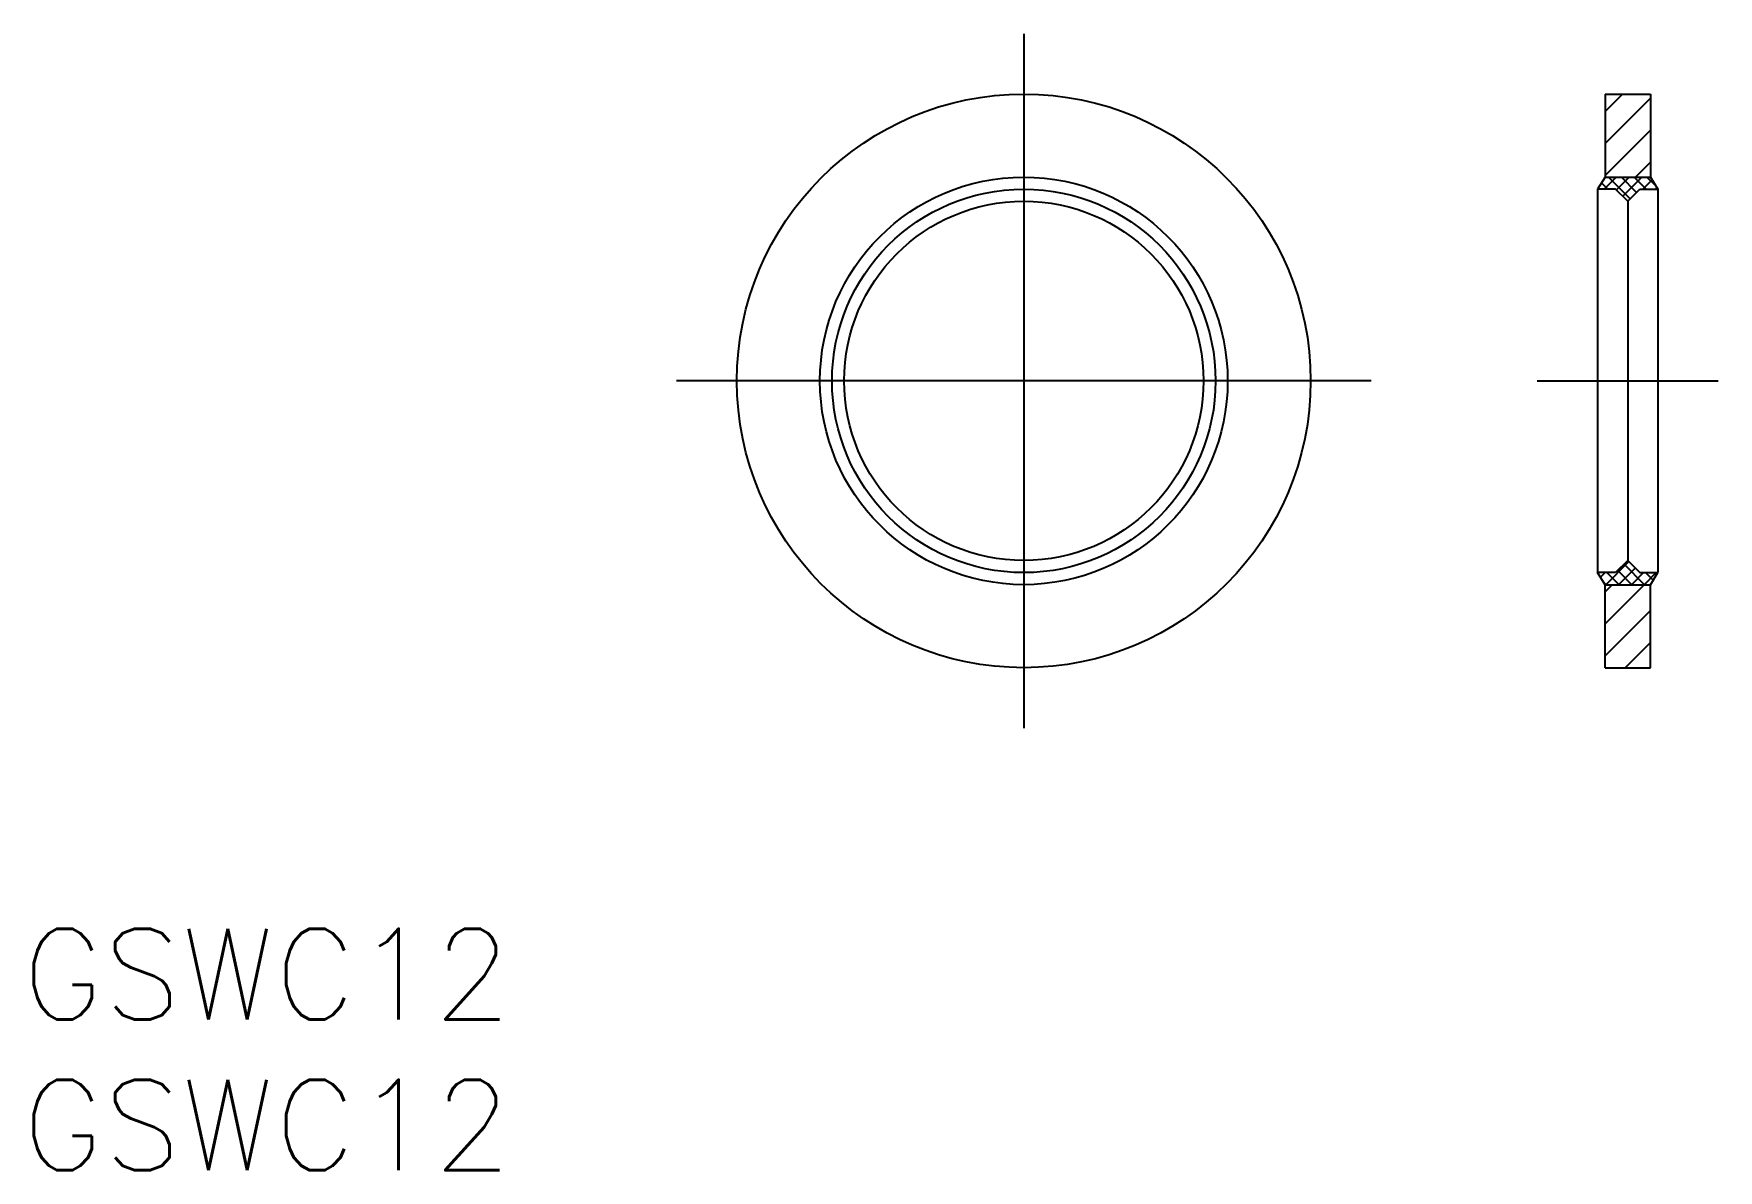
# Model space of a CAD drawing. Extents: x -32.8 to 23, y -26.1 to 11.5.
import ezdxf

# ---------------------------------------------------------------- set-up
doc = ezdxf.new("R2010")
doc.units = 0
doc.linetypes.add('CENTER', pattern=[50.8, 31.75, -6.35, 6.35, -6.35])
doc.layers.get('0').update_dxf_attribs({"linetype": 'CONTINUOUS'})
doc.layers.add('CENTER', color=1, linetype='CENTER')
doc.styles.get("Standard").update_dxf_attribs({"font": 'txt.shx', "height": 3, "bigfont": 'bigfont.shx'})

msp = doc.modelspace()

# ---------------------------------------------------------------- linework, layer by layer
at = {"color": 7, "linetype": 'CONTINUOUS'}
for p, q in [((19.25, 9.5), (19.25, 6.75)), ((19.25, 9.5), (20.75, 9.5)), ((20.75, 9.5), (20.75, 6.75)), ((19.25, 6.75), (19, 6.35)), ((19.25, 6.75), (20.75, 6.75)), ((20.75, 6.75), (21, 6.35)), ((19, 6.35), (19, -6.35)), ((19.6, 6.35), (19, 6.35)), ((20, 5.95), (19.6, 6.35)), ((20, 5.95), (20.4, 6.35)), ((20.4, 6.35), (21, 6.35)), ((21, 6.35), (21, -6.35)), ((20, 5.95), (20, -5.95)), ((20, -5.95), (19.6, -6.35)), ((20, -5.95), (20.4, -6.35)), ((19.6, -6.35), (19, -6.35)), ((19.25, -6.75), (19, -6.35)), ((20.4, -6.35), (21, -6.35)), ((20.75, -6.75), (21, -6.35)), ((19.25, -6.75), (20.75, -6.75)), ((19.25, -9.5), (19.25, -6.75)), ((20.75, -9.5), (20.75, -6.75)), ((19.25, -9.5), (20.75, -9.5))]:
    msp.add_line(p, q, dxfattribs=at)
at = {"color": 3, "linetype": 'CONTINUOUS'}
for p, q in [((19.25, 8.923), (19.827, 9.5)), ((19.25, 7.863), (20.75, 9.363)), ((19.25, 6.802), (20.75, 8.302)), ((19.222, 6.35), (19.622, 6.75)), ((20.083, 6.033), (19.365, 6.75)), ((19.623, 6.327), (20.047, 6.75)), ((20.295, 6.245), (19.789, 6.75)), ((19.835, 6.115), (20.471, 6.75)), ((20.614, 6.35), (20.214, 6.75)), ((20.259, 6.75), (20.75, 7.241)), ((20.937, 6.451), (20.638, 6.75)), ((19.341, 6.35), (19.131, 6.56)), ((20.495, 6.35), (20.806, 6.661)), ((20.919, 6.35), (20.969, 6.4)), ((19.275, -6.75), (20.037, -5.987)), ((20.561, -6.75), (19.881, -6.069)), ((19.096, -6.504), (19.25, -6.35)), ((19.289, -6.75), (19.186, -6.647)), ((19.713, -6.75), (19.313, -6.35)), ((20.137, -6.75), (19.669, -6.281)), ((19.699, -6.75), (20.249, -6.199)), ((20.123, -6.75), (20.523, -6.35)), ((20.547, -6.75), (20.947, -6.35)), ((20.841, -6.605), (20.586, -6.35)), ((19.25, -6.987), (19.487, -6.75)), ((19.25, -8.047), (20.547, -6.75)), ((19.25, -9.108), (20.75, -7.608)), ((19.919, -9.5), (20.75, -8.669))]:
    msp.add_line(p, q, dxfattribs=at)
at = {"color": 7, "linetype": 'CONTINUOUS'}
for radius in [9.5, 6.75, 6.35, 5.95]:
    msp.add_circle((0, 0), radius, dxfattribs=at)
at = {"layer": 'CENTER', "color": 1, "linetype": 'CENTER'}
for p, q in [((0, 11.5), (0, -11.5)), ((11.5, 0), (-11.5, 0)), ((17, 0), (23, 0))]:
    msp.add_line(p, q, dxfattribs=at)

# ---------------------------------------------------------------- texts
at = {"color": 7, "linetype": 'CONTINUOUS'}
for p in [(-33.175, -21.147), (-33.175, -26.147)]:
    msp.add_text('GSWC12', height=3, dxfattribs=at).set_placement(p)

doc.saveas('drawing.dxf')
